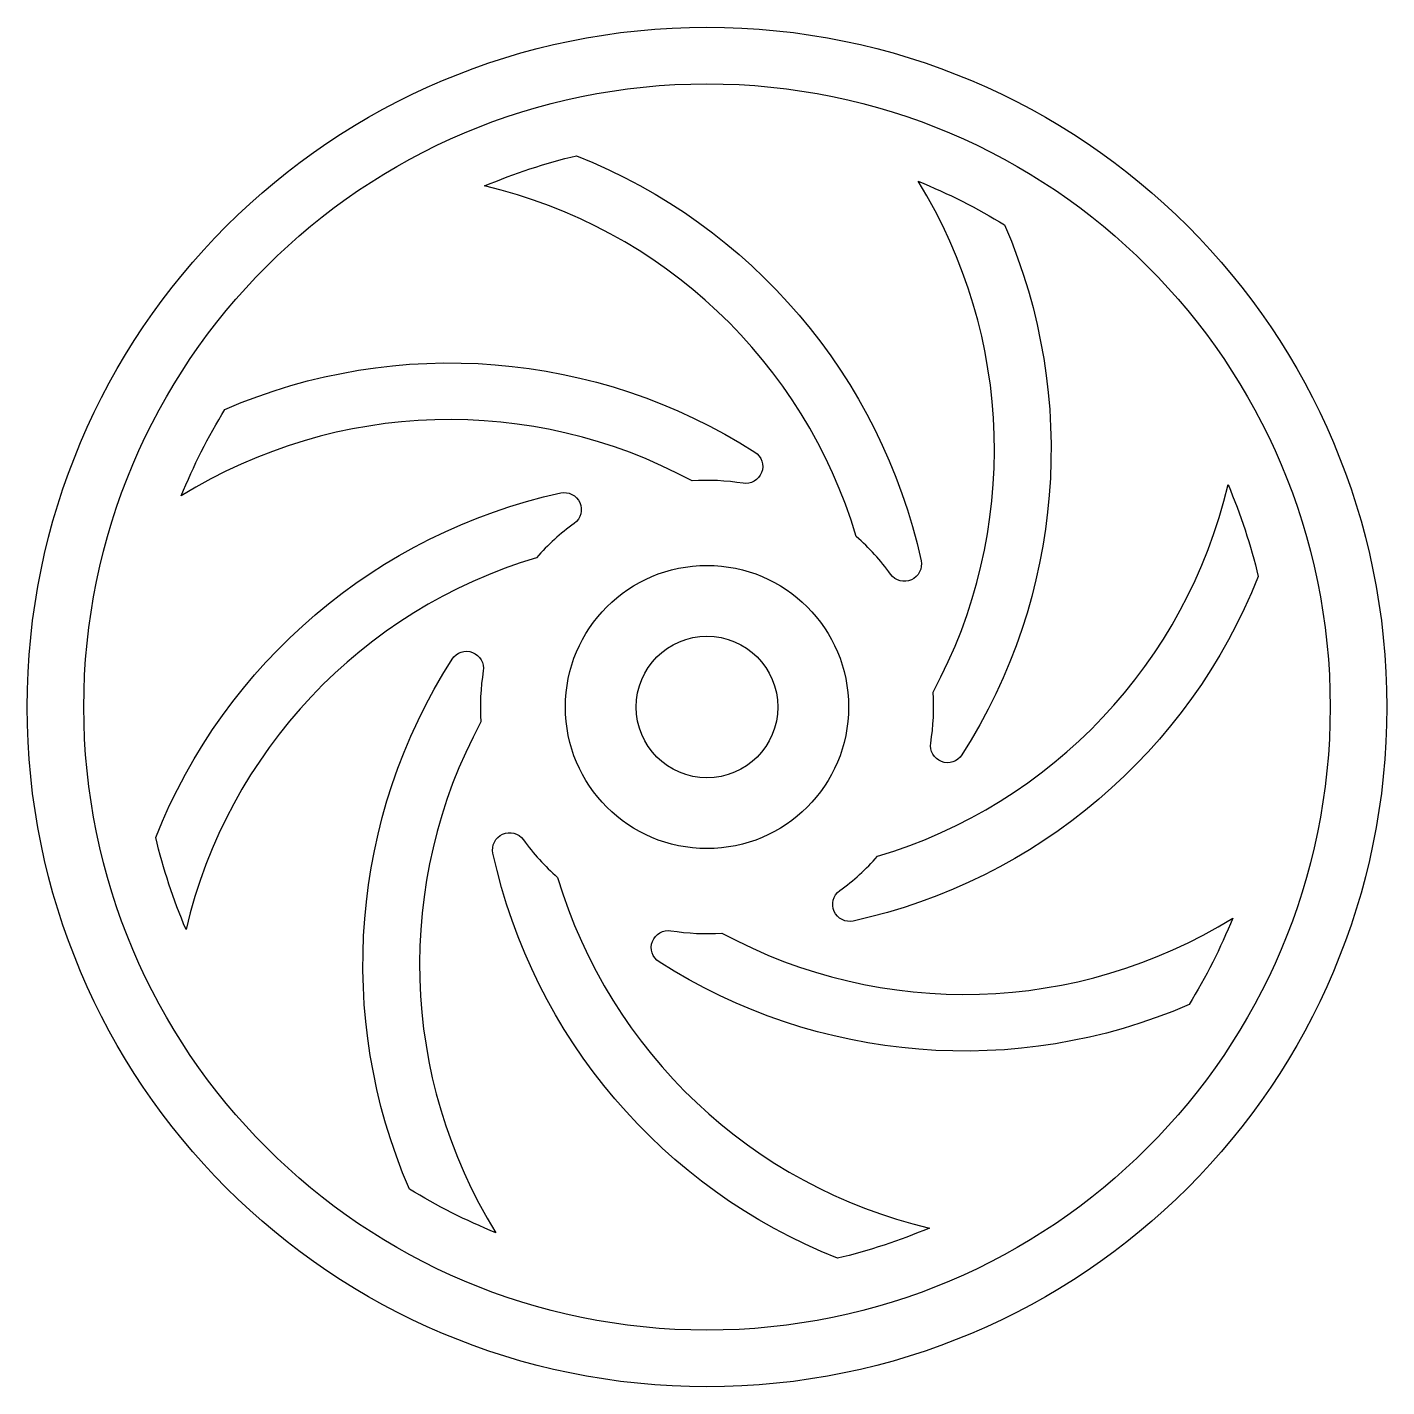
# Model space of a CAD drawing. Header units: inches. Extents: x 15.2 to 63.2, y -5.8 to 42.2.
import ezdxf

# ---------------------------------------------------------------- set-up
doc = ezdxf.new("R2010")
doc.units = ezdxf.units.IN
doc.header["$MEASUREMENT"] = 0

msp = doc.modelspace()

# ---------------------------------------------------------------- linework, layer by layer
for points in [[(44.475, 24.222, 0.268638), (31.35, 36.599, -0.042854), (34.6, 37.668, -0.249173), (46.76, 23.371, -0.813717), (45.687, 22.891, 0.056454)], [(47.186, 18.732, 0.268638), (46.656, 36.764, -0.042854), (49.711, 35.222, -0.249173), (48.199, 16.515, -0.813717), (47.101, 16.933, 0.056454)], [(38.676, 26.188, 0.268638), (20.644, 25.658, -0.042854), (22.186, 28.713, -0.249173), (40.893, 27.201, -0.813717), (40.475, 26.103, 0.056454)], [(45.22, 12.933, 0.268638), (57.597, 26.058, -0.042854), (58.666, 22.808, -0.249173), (44.369, 10.649, -0.813717), (43.889, 11.721, 0.056454)], [(33.186, 23.477, 0.268638), (20.81, 10.352, -0.042854), (19.74, 13.602, -0.249173), (34.037, 25.762, -0.813717), (34.517, 24.689, 0.056454)], [(31.22, 17.678, 0.268638), (31.75, -0.354, -0.042854), (28.695, 1.188, -0.249173), (30.207, 19.895, -0.813717), (31.305, 19.477, 0.056454)], [(33.931, 12.188, 0.268638), (47.056, -0.189, -0.042854), (43.806, -1.258, -0.249173), (31.647, 13.039, -0.813717), (32.719, 13.519, 0.056454)], [(39.73, 10.222, 0.268638), (57.763, 10.752, -0.042854), (56.22, 7.697, -0.249173), (37.513, 9.209, -0.813717), (37.931, 10.307, 0.056454)]]:
    msp.add_lwpolyline(points, format="xyb", close=True)
for radius in [24, 22, 5, 2.5]:
    msp.add_circle((39.203, 18.205), radius)

doc.saveas('drawing.dxf')
